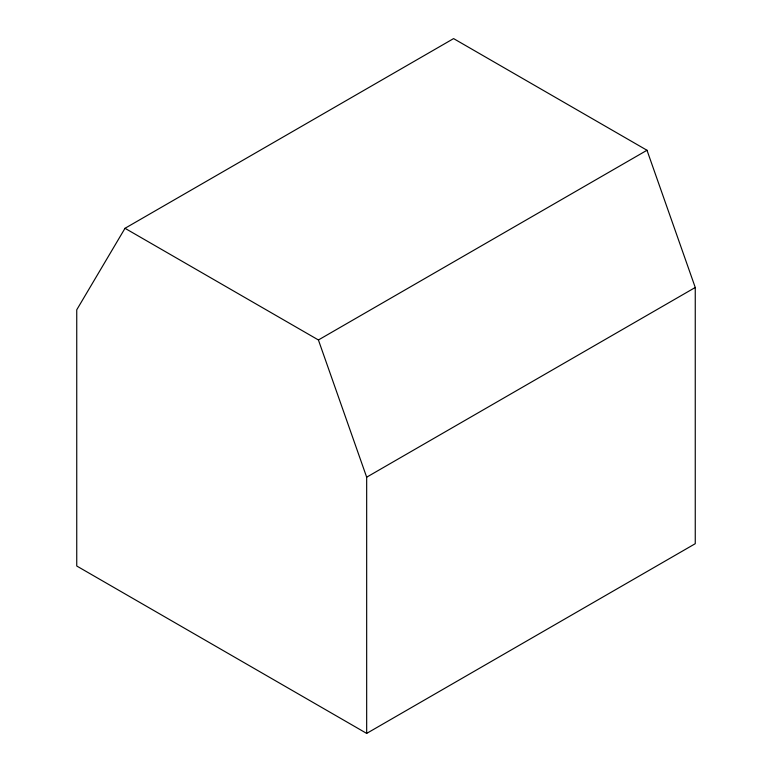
<?xml version="1.0" encoding="UTF-8"?>
<svg xmlns="http://www.w3.org/2000/svg" width="772" height="772" viewBox="0 0 772 772"><rect width="100%" height="100%" fill="white"/><g stroke="black" fill="none" stroke-linecap="round" stroke-linejoin="round"><path stroke-width="1.16" d="M125.006 228.3L76.746 309.804L76.746 566.011L366.671 733.4L695.254 543.7L695.254 287.483L646.994 150.26L453.589 38.6L125.006 228.3L318.411 339.969L366.671 477.183L366.671 733.4M318.411 339.969L646.994 150.26M366.671 477.183L695.254 287.483"/></g></svg>
